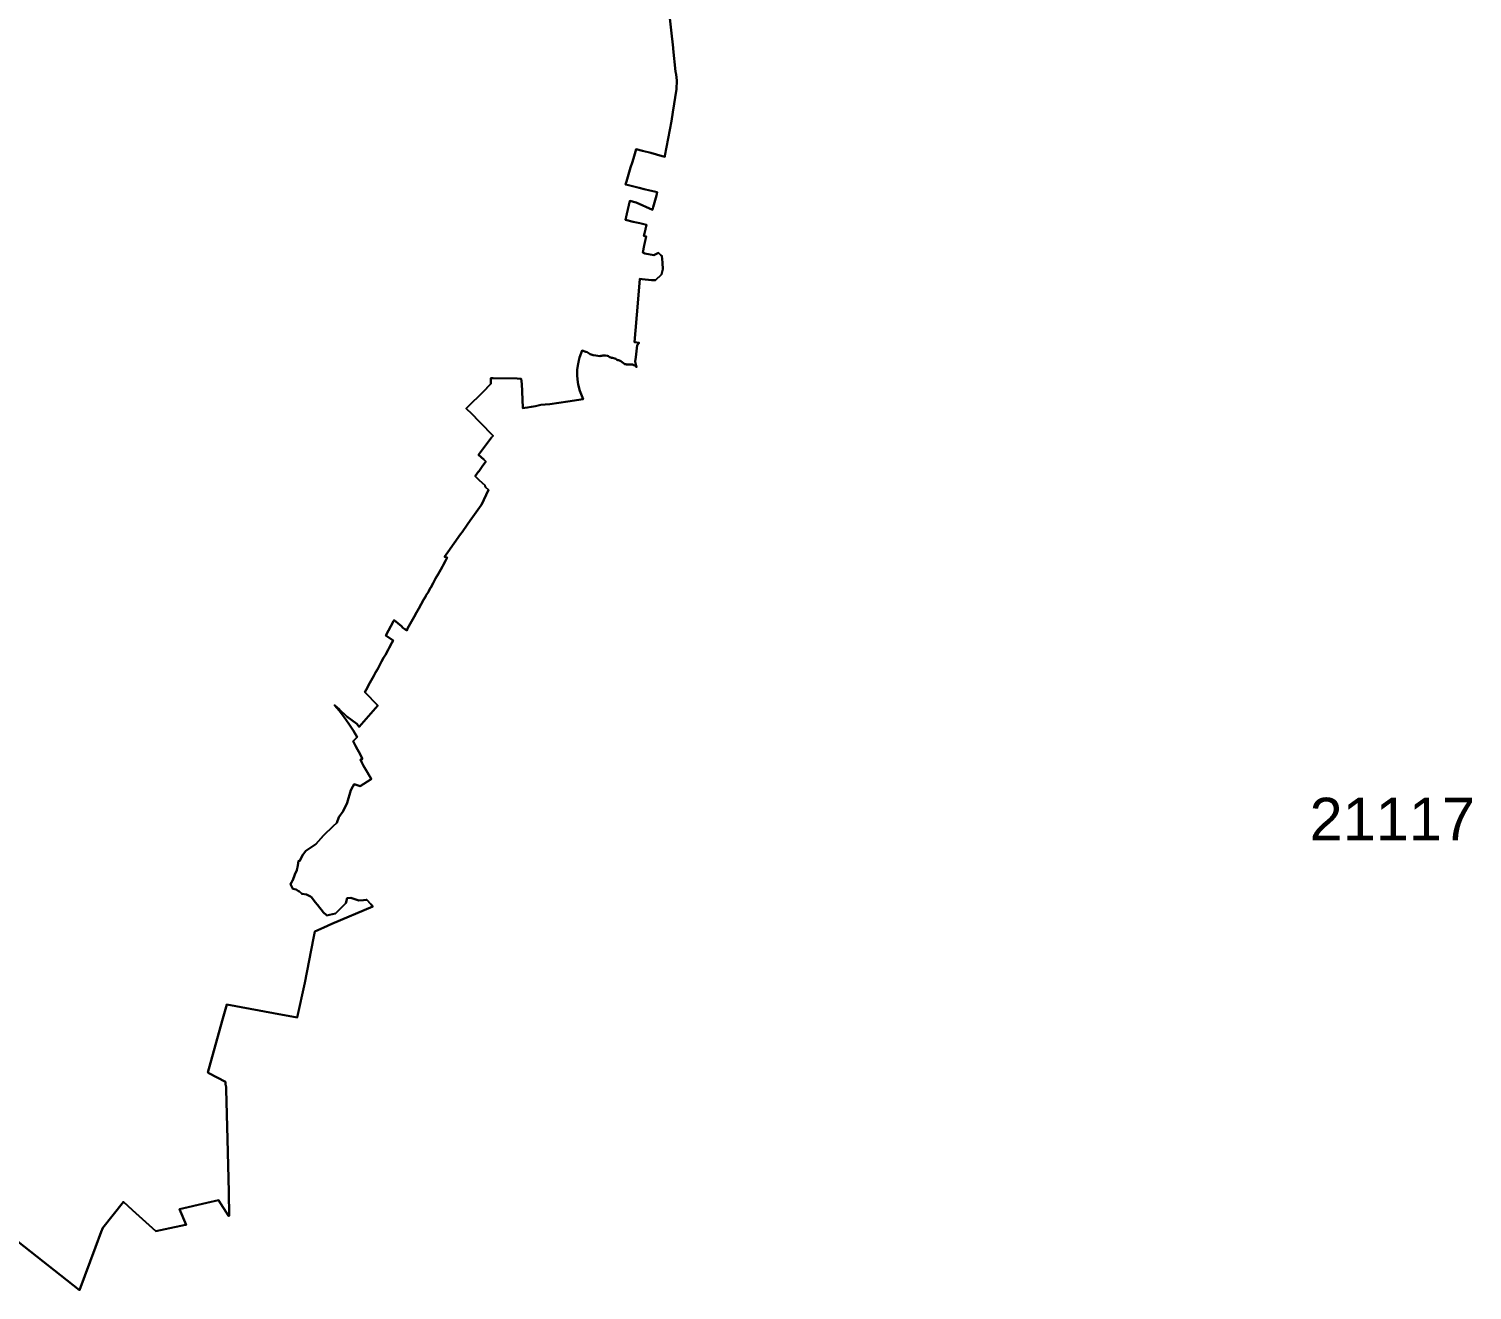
# Model space of a CAD drawing. Header units: inches. Extents: x 1341578 to 1502124, y 557203 to 748561.
# Drawn here: x 1361405 to 1379463, y 635290 to 651078 of the extents above; entities that cross this region are included whole.
import ezdxf
from ezdxf.enums import TextEntityAlignment as Align

# ---------------------------------------------------------------- set-up
doc = ezdxf.new("R2010")
doc.units = ezdxf.units.IN
doc.header["$MEASUREMENT"] = 0
doc.layers.add('Zipcode', color=7, linetype='Continuous')
doc.layers.add('ZipcodeAnno', color=7, linetype='Continuous')
doc.styles.add('Arial', font='arial.ttf')

msp = doc.modelspace()

# ---------------------------------------------------------------- linework, layer by layer
at = {"layer": 'Zipcode'}
for points in [[(1361267, 635900), (1362038, 635290), (1362238, 635829), (1362310, 636020), (1362328, 636070), (1362588, 636395), (1362703, 636292), (1362995, 636029), (1363108, 636054), (1363364, 636106), (1363371, 636108), (1363291, 636305), (1363632, 636382), (1363779, 636415), (1363904, 636221), (1363912, 636222), (1363905, 636515), (1363905, 636522), (1363890, 637181), (1363875, 637800), (1363874, 637829), (1363866, 637870), (1363865, 637899), (1363658, 638006), (1363643, 638013), (1363823, 638660), (1363880, 638867), (1364465, 638759), (1364762, 638704), (1364856, 639136), (1364964, 639695), (1364981, 639779), (1365097, 639831), (1365195, 639874), (1365709, 640094), (1365682, 640122), (1365632, 640174), (1365625, 640174), (1365592, 640172), (1365534, 640169), (1365432, 640202), (1365386, 640198), (1365372, 640132), (1365243, 640004), (1365165, 639987), (1365133, 639981), (1365126, 639987), (1365093, 640019), (1365014, 640113), (1364986, 640146), (1364940, 640208), (1364927, 640219), (1364922, 640222), (1364877, 640243), (1364822, 640250), (1364815, 640257), (1364789, 640280), (1364780, 640285), (1364747, 640306), (1364706, 640315), (1364703, 640321), (1364690, 640347), (1364677, 640372), (1364690, 640394), (1364703, 640416), (1364706, 640421), (1364733, 640492), (1364756, 640545), (1364771, 640606), (1364778, 640662), (1364792, 640659), (1364831, 640737), (1364871, 640787), (1364993, 640874), (1365089, 640980), (1365214, 641098), (1365259, 641140), (1365283, 641210), (1365336, 641284), (1365389, 641388), (1365433, 641549), (1365460, 641594), (1365475, 641623), (1365475, 641623), (1365548, 641598), (1365688, 641688), (1365687, 641689), (1365643, 641770), (1365590, 641855), (1365568, 641901), (1365554, 641931), (1365556, 641932), (1365569, 641938), (1365577, 641942), (1365576, 641943), (1365548, 642000), (1365518, 642059), (1365493, 642105), (1365462, 642160), (1365464, 642160), (1365464, 642160), (1365513, 642212), (1365465, 642291), (1365408, 642378), (1365348, 642463), (1365285, 642546), (1365230, 642614), (1365230, 642614), (1365230, 642614), (1365292, 642558), (1365385, 642472), (1365506, 642378), (1365539, 642340), (1365539, 642340), (1365539, 642340), (1365770, 642607), (1365607, 642776), (1365607, 642776), (1365623, 642805), (1365672, 642893), (1365720, 642981), (1365743, 643021), (1365769, 643069), (1365786, 643099), (1365817, 643157), (1365843, 643203), (1365866, 643244), (1365899, 643305), (1365914, 643332), (1365948, 643394), (1365963, 643420), (1365870, 643484), (1365968, 643663), (1365975, 643676), (1366065, 643603), (1366085, 643582), (1366110, 643563), (1366130, 643552), (1366135, 643548), (1366138, 643560), (1366144, 643571), (1366226, 643718), (1366255, 643771), (1366284, 643824), (1366313, 643876), (1366343, 643929), (1366370, 643977), (1366372, 643981), (1366377, 643991), (1366403, 644032), (1366418, 644059), (1366431, 644083), (1366432, 644085), (1366463, 644140), (1366476, 644165), (1366494, 644196), (1366525, 644253), (1366557, 644310), (1366579, 644350), (1366587, 644364), (1366616, 644417), (1366640, 644460), (1366604, 644468), (1366645, 644526), (1366805, 644751), (1366824, 644778), (1366887, 644868), (1366927, 644924), (1366981, 644999), (1367064, 645116), (1367066, 645120), (1367155, 645308), (1367116, 645339), (1367120, 645345), (1367108, 645357), (1367112, 645361), (1367039, 645429), (1366989, 645477), (1367031, 645536), (1367033, 645539), (1367078, 645601), (1367123, 645664), (1367096, 645689), (1367029, 645747), (1367195, 645963), (1367212, 645985), (1367050, 646150), (1366933, 646271), (1366887, 646314), (1366876, 646324), (1366898, 646346), (1367085, 646529), (1367185, 646634), (1367184, 646707), (1367214, 646706), (1367515, 646700), (1367563, 646699), (1367574, 646633), (1367586, 646337), (1367587, 646328), (1367612, 646333), (1367644, 646339), (1367689, 646347), (1367694, 646348), (1367742, 646357), (1367775, 646363), (1367809, 646370), (1367863, 646375), (1367922, 646378), (1368149, 646412), (1368338, 646441), (1368297, 646547), (1368276, 646626), (1368267, 646688), (1368264, 646741), (1368265, 646808), (1368270, 646841), (1368276, 646883), (1368285, 646926), (1368296, 646965), (1368326, 647051), (1368327, 647053), (1368373, 647037), (1368391, 647031), (1368429, 647006), (1368464, 646994), (1368497, 646989), (1368523, 646984), (1368550, 646982), (1368562, 646983), (1368573, 646987), (1368584, 646989), (1368608, 646991), (1368620, 646991), (1368644, 646985), (1368655, 646979), (1368664, 646972), (1368695, 646961), (1368706, 646958), (1368738, 646950), (1368747, 646946), (1368755, 646939), (1368764, 646934), (1368774, 646931), (1368784, 646930), (1368793, 646928), (1368810, 646917), (1368828, 646906), (1368844, 646892), (1368852, 646886), (1368861, 646882), (1368872, 646879), (1368882, 646877), (1368956, 646876), (1368975, 646870), (1368985, 646865), (1368993, 646860), (1369000, 646857), (1369009, 646842), (1368991, 646915), (1368999, 646970), (1369014, 647118), (1369040, 647149), (1368981, 647154), (1369025, 647646), (1369051, 647950), (1369078, 647945), (1369194, 647934), (1369244, 647930), (1369322, 648003), (1369337, 648069), (1369331, 648151), (1369331, 648153), (1369325, 648236), (1369313, 648246), (1369283, 648273), (1369223, 648246), (1369112, 648265), (1369085, 648279), (1369103, 648367), (1369128, 648478), (1369100, 648485), (1369108, 648518), (1369133, 648625), (1369050, 648644), (1368965, 648664), (1368870, 648686), (1368887, 648763), (1368925, 648924), (1369002, 648903), (1369208, 648814), (1369209, 648813), (1369217, 648847), (1369257, 648992), (1369267, 649034), (1369232, 649042), (1369174, 649056), (1369105, 649073), (1369042, 649088), (1368975, 649104), (1368909, 649120), (1368870, 649129), (1368882, 649169), (1368900, 649226), (1368917, 649284), (1368934, 649341), (1368952, 649399), (1368969, 649456), (1368987, 649514), (1369004, 649571), (1369081, 649551), (1369185, 649524), (1369329, 649485), (1369360, 649477), (1369361, 649489), (1369444, 649921), (1369463, 650035), (1369507, 650322), (1369510, 650432), (1369502, 650505), (1369494, 650545), (1369466, 650828), (1369465, 650841), (1369412, 651318)], [(1369412, 651318), (1369465, 650841), (1369466, 650828), (1369494, 650545), (1369502, 650505), (1369510, 650432), (1369507, 650322), (1369463, 650035), (1369444, 649921), (1369361, 649489), (1369360, 649477), (1369329, 649485), (1369185, 649524), (1369081, 649551), (1369004, 649571), (1368987, 649514), (1368969, 649456), (1368952, 649399), (1368934, 649341), (1368917, 649284), (1368900, 649226), (1368882, 649169), (1368870, 649129), (1368909, 649120), (1368975, 649104), (1369042, 649088), (1369105, 649073), (1369174, 649056), (1369232, 649042), (1369267, 649034), (1369257, 648992), (1369217, 648847), (1369209, 648813), (1369208, 648814), (1369002, 648903), (1368925, 648924), (1368887, 648763), (1368870, 648686), (1368965, 648664), (1369050, 648644), (1369133, 648625), (1369108, 648518), (1369100, 648485), (1369128, 648478), (1369103, 648367), (1369085, 648279), (1369112, 648265), (1369223, 648246), (1369283, 648273), (1369313, 648246), (1369325, 648236), (1369331, 648153), (1369331, 648151), (1369337, 648069), (1369322, 648003), (1369244, 647930), (1369194, 647934), (1369078, 647945), (1369051, 647950), (1369025, 647646), (1368981, 647154), (1369040, 647149), (1369014, 647118), (1368999, 646970), (1368991, 646915), (1369009, 646842), (1369000, 646857), (1368993, 646860), (1368985, 646865), (1368975, 646870), (1368956, 646876), (1368882, 646877), (1368872, 646879), (1368861, 646882), (1368852, 646886), (1368844, 646892), (1368828, 646906), (1368810, 646917), (1368793, 646928), (1368784, 646930), (1368774, 646931), (1368764, 646934), (1368755, 646939), (1368747, 646946), (1368738, 646950), (1368706, 646958), (1368695, 646961), (1368664, 646972), (1368655, 646979), (1368644, 646985), (1368620, 646991), (1368608, 646991), (1368584, 646989), (1368573, 646987), (1368562, 646983), (1368550, 646982), (1368523, 646984), (1368497, 646989), (1368464, 646994), (1368429, 647006), (1368391, 647031), (1368373, 647037), (1368327, 647053), (1368326, 647051), (1368296, 646965), (1368285, 646926), (1368276, 646883), (1368270, 646841), (1368265, 646808), (1368264, 646741), (1368267, 646688), (1368276, 646626), (1368297, 646547), (1368338, 646441), (1368149, 646412), (1367922, 646378), (1367863, 646375), (1367809, 646370), (1367775, 646363), (1367742, 646357), (1367694, 646348), (1367689, 646347), (1367644, 646339), (1367612, 646333), (1367587, 646328), (1367586, 646337), (1367574, 646633), (1367563, 646699), (1367515, 646700), (1367214, 646706), (1367184, 646707), (1367185, 646634), (1367085, 646529), (1366898, 646346), (1366876, 646324), (1366887, 646314), (1366933, 646271), (1367050, 646150), (1367212, 645985), (1367195, 645963), (1367029, 645747), (1367096, 645689), (1367123, 645664), (1367078, 645601), (1367033, 645539), (1367031, 645536), (1366989, 645477), (1367039, 645429), (1367112, 645361), (1367108, 645357), (1367120, 645345), (1367116, 645339), (1367155, 645308), (1367066, 645120), (1367064, 645116), (1366981, 644999), (1366927, 644924), (1366887, 644868), (1366824, 644778), (1366805, 644751), (1366645, 644526), (1366604, 644468), (1366640, 644460), (1366616, 644417), (1366587, 644364), (1366579, 644350), (1366557, 644310), (1366525, 644253), (1366494, 644196), (1366476, 644165), (1366463, 644140), (1366432, 644085), (1366431, 644083), (1366418, 644059), (1366403, 644032), (1366377, 643991), (1366372, 643981), (1366370, 643977), (1366343, 643929), (1366313, 643876), (1366284, 643824), (1366255, 643771), (1366226, 643718), (1366144, 643571), (1366138, 643560), (1366135, 643548), (1366130, 643552), (1366110, 643563), (1366085, 643582), (1366065, 643603), (1365975, 643676), (1365968, 643663), (1365870, 643484), (1365963, 643420), (1365948, 643394), (1365914, 643332), (1365899, 643305), (1365866, 643244), (1365843, 643203), (1365817, 643157), (1365786, 643099), (1365769, 643069), (1365743, 643021), (1365720, 642981), (1365672, 642893), (1365623, 642805), (1365607, 642776), (1365607, 642776), (1365770, 642607), (1365539, 642340), (1365539, 642340), (1365539, 642340), (1365506, 642378), (1365385, 642472), (1365292, 642558), (1365230, 642614), (1365230, 642614), (1365230, 642614), (1365285, 642546), (1365348, 642463), (1365408, 642378), (1365465, 642291), (1365513, 642212), (1365464, 642160), (1365464, 642160), (1365462, 642160), (1365493, 642105), (1365518, 642059), (1365548, 642000), (1365576, 641943), (1365577, 641942), (1365569, 641938), (1365556, 641932), (1365554, 641931), (1365568, 641901), (1365590, 641855), (1365643, 641770), (1365687, 641689), (1365688, 641688), (1365548, 641598), (1365475, 641623), (1365475, 641623), (1365460, 641594), (1365433, 641549), (1365389, 641388), (1365336, 641284), (1365283, 641210), (1365259, 641140), (1365214, 641098), (1365089, 640980), (1364993, 640874), (1364871, 640787), (1364831, 640737), (1364792, 640659), (1364778, 640662), (1364771, 640606), (1364756, 640545), (1364733, 640492), (1364706, 640421), (1364703, 640416), (1364690, 640394), (1364677, 640372), (1364690, 640347), (1364703, 640321), (1364706, 640315), (1364747, 640306), (1364780, 640285), (1364789, 640280), (1364815, 640257), (1364822, 640250), (1364877, 640243), (1364922, 640222), (1364927, 640219), (1364940, 640208), (1364986, 640146), (1365014, 640113), (1365093, 640019), (1365126, 639987), (1365133, 639981), (1365165, 639987), (1365243, 640004), (1365372, 640132), (1365386, 640198), (1365432, 640202), (1365534, 640169), (1365592, 640172), (1365625, 640174), (1365632, 640174), (1365682, 640122), (1365709, 640094), (1365195, 639874), (1365097, 639831), (1364981, 639779), (1364964, 639695), (1364856, 639136), (1364762, 638704), (1364465, 638759), (1363880, 638867), (1363823, 638660), (1363643, 638013), (1363658, 638006), (1363865, 637899), (1363866, 637870), (1363874, 637829), (1363875, 637800), (1363890, 637181), (1363905, 636522), (1363905, 636515), (1363912, 636222), (1363904, 636221), (1363779, 636415), (1363632, 636382), (1363291, 636305), (1363371, 636108), (1363364, 636106), (1363108, 636054), (1362995, 636029), (1362703, 636292), (1362588, 636395), (1362328, 636070), (1362310, 636020), (1362238, 635829), (1362038, 635290), (1361267, 635900)]]:
    msp.add_lwpolyline(points, dxfattribs=at)

# ---------------------------------------------------------------- texts
at = {"layer": 'ZipcodeAnno', "color": 18, "style": 'Arial'}
msp.add_text('21117', height=533.3, dxfattribs=at).set_placement((1378464, 640760), align=Align.BOTTOM_CENTER)

doc.saveas('drawing.dxf')
